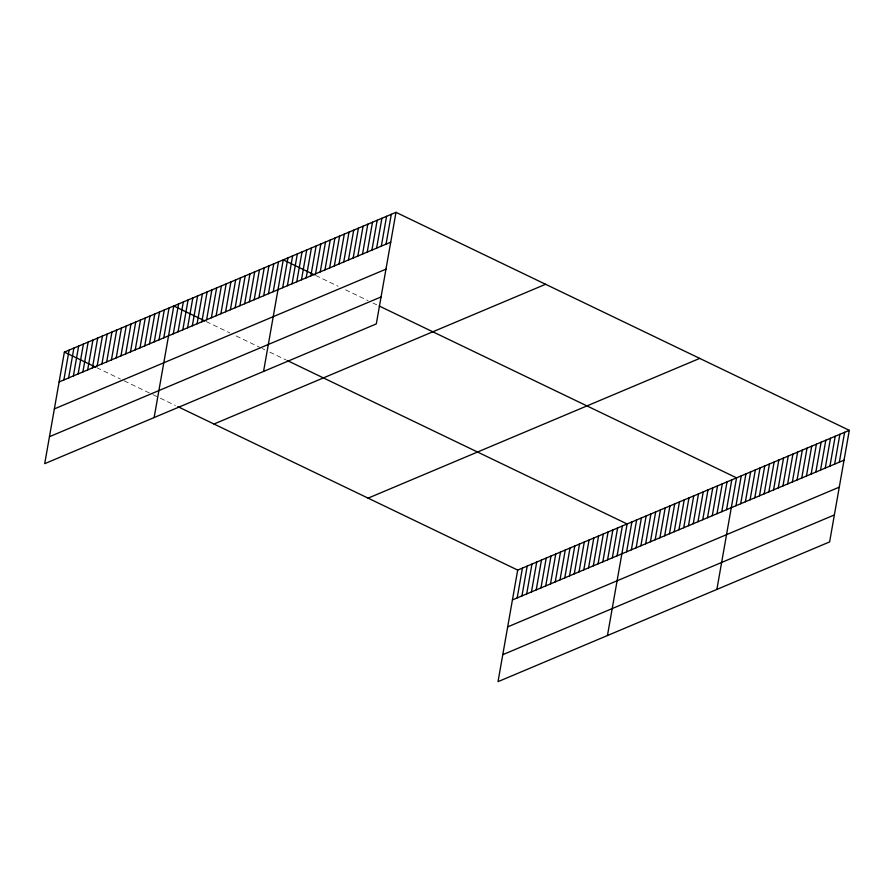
<?xml version="1.0" encoding="UTF-8"?>
<svg xmlns="http://www.w3.org/2000/svg" width="894" height="894" viewBox="0 0 894 894"><rect width="100%" height="100%" fill="white"/><g stroke="black" fill="none" stroke-linecap="round" stroke-linejoin="round"><path stroke-width="0.67" stroke-dasharray="4.47 3.35" d="M315.649 275.441L338.088 286.236M345.565 289.835L368.004 300.619M372.999 303.021L376.732 304.82M206.223 321.561L229.903 332.948M236.139 335.943L261.07 347.934M262.311 348.537L264.814 349.733M269.798 352.135L286.002 359.924M96.787 367.68L120.466 379.067M124.21 380.866L151.634 394.053M152.885 394.656L157.869 397.048M160.361 398.243L175.325 405.44"/><path stroke-width="1.34" d="M395.986 212.336L64.379 352.091L44.7 463.673L376.307 323.919L395.986 212.336L849.3 430.327L829.621 541.909L498.014 681.664L517.693 570.081L849.3 430.327M63.865 379.928L69.129 350.079M68.626 377.927L73.889 348.079M73.386 375.916L78.65 346.079M78.147 373.916L83.41 344.067M82.896 371.915L88.16 342.067M87.657 369.904L92.92 340.055M92.417 367.903L97.681 338.055M97.178 365.892L102.441 336.043M101.927 363.892L107.191 334.043M106.688 361.88L111.951 332.043M111.448 359.88L116.712 330.031M116.209 357.879L121.472 328.031M120.969 355.868L126.222 326.019M125.719 353.868L130.982 324.019M130.479 351.856L135.743 322.008M135.24 349.856L140.503 320.007M140 347.844L145.264 318.007M144.75 345.844L150.013 315.995M149.51 343.844L154.774 313.995M154.271 341.832L159.534 311.984M159.031 339.832L164.295 309.983M163.781 337.82L169.044 307.972M154.137 417.554L173.805 305.971L204.972 320.957M173.302 333.82L178.565 303.971M178.062 331.808L183.326 301.96M182.812 329.808L188.075 299.959M187.572 327.796L192.836 297.948M192.333 325.796L197.596 295.948M197.093 323.784L202.357 293.947M201.854 321.784L207.106 291.936M206.603 319.784L211.867 289.935M211.364 317.772L216.627 287.924M216.124 315.772L221.388 285.924M220.885 313.76L226.148 283.912M225.634 311.76L230.898 281.912M230.395 309.749L235.658 279.911M235.156 307.748L240.419 277.9M239.916 305.748L245.179 275.9M244.665 303.736L249.929 273.888M249.426 301.736L254.689 271.888M254.187 299.725L259.45 269.876M258.947 297.724L264.211 267.876M263.696 295.713L268.96 265.876M268.457 293.713L273.72 263.864M273.218 291.712L278.481 261.864M263.562 371.435L283.242 259.852L314.409 274.838M282.672 287.723L287.935 257.874M287.376 285.745L292.629 255.896M292.07 283.767L297.333 253.918M296.763 281.789L302.027 251.94M301.468 279.8L306.731 249.962M306.161 277.822L311.425 247.973M310.855 275.844L316.118 245.995M315.56 273.866L320.823 244.017M320.253 271.888L325.517 242.039M324.958 269.91L330.221 240.061M329.651 267.921L334.915 238.083M334.345 265.943L339.608 236.094M339.049 263.965L344.313 234.116M343.743 261.987L349.006 232.138M348.448 260.009L353.711 230.16M353.141 258.031L358.405 228.182M357.835 256.042L363.098 226.204M362.539 254.064L367.803 224.215M367.233 252.086L372.496 222.237M371.926 250.108L377.19 220.259M376.631 248.13L381.894 218.281M381.325 246.152L386.588 216.303M386.029 244.174L391.293 214.325M517.179 597.918L522.442 568.07M521.94 595.918L527.203 566.07M526.7 593.907L531.964 564.069M531.461 591.906L536.724 562.058M536.21 589.906L541.473 560.057M540.971 587.894L546.234 558.046M545.731 585.894L550.995 556.046M550.492 583.883L555.755 554.034M555.252 581.882L560.504 552.034M560.002 579.871L565.265 550.034M564.762 577.87L570.026 548.022M569.523 575.87L574.786 546.022M574.283 573.859L579.535 544.01M579.033 571.858L584.296 542.01M583.793 569.847L589.057 539.998M588.554 567.846L593.817 537.998M593.314 565.835L598.578 535.998M598.064 563.835L603.327 533.986M602.824 561.834L608.088 531.986M607.585 559.823L612.848 529.974M612.345 557.822L617.609 527.974M617.095 555.811L622.358 525.963M607.451 635.545L627.119 523.962L287.253 360.528M626.616 551.799L631.879 521.962M631.376 549.799L636.64 519.95M636.126 547.798L641.389 517.95M640.886 545.787L646.15 515.939M645.647 543.787L650.91 513.938M650.407 541.775L655.671 511.938M655.168 539.775L660.42 509.926M659.917 537.775L665.181 507.926M664.678 535.763L669.941 505.915M669.438 533.763L674.702 503.914M674.199 531.751L679.462 501.903M678.948 529.751L684.212 499.902M683.709 527.739L688.972 497.902M688.469 525.739L693.733 495.891M693.23 523.739L698.493 493.89M697.979 521.727L703.243 491.879M702.74 519.727L708.003 489.878M707.5 517.715L712.764 487.867M712.261 515.715L717.524 485.867M717.01 513.704L722.274 483.866M721.771 511.703L727.034 481.855M726.531 509.703L731.795 479.854M716.876 589.425L736.555 477.843L379.224 306.016M735.986 505.713L741.249 475.865M740.69 503.735L745.942 473.887M745.384 501.757L750.647 471.909M750.077 499.78L755.341 469.931M754.782 497.79L760.045 467.942M759.475 495.812L764.739 465.964M764.169 493.834L769.432 463.986M768.874 491.856L774.137 462.008M773.567 489.878L778.83 460.03M778.272 487.901L783.535 458.052M782.965 485.911L788.229 456.074M787.659 483.933L792.922 454.085M792.363 481.955L797.627 452.107M797.057 479.977L802.32 450.129M801.762 477.999L807.025 448.151M806.455 476.021L811.718 446.173M811.149 474.032L816.412 444.195M815.853 472.054L821.117 442.206M820.547 470.076L825.81 440.228M825.251 468.098L830.504 438.25M829.945 466.12L835.208 436.272M834.638 464.142L839.902 434.294M839.343 462.153L844.606 432.316M59.116 381.939L390.723 242.185M54.355 408.904L385.962 269.161M49.461 436.697L381.067 296.953M213.968 424.024L545.575 284.281M368.093 498.148L699.711 358.393M512.43 599.93L844.037 460.175M507.669 626.895L839.276 487.152M502.774 654.687L834.381 514.944M64.379 352.091L95.535 367.076M177.817 406.636L517.693 570.081"/></g></svg>
